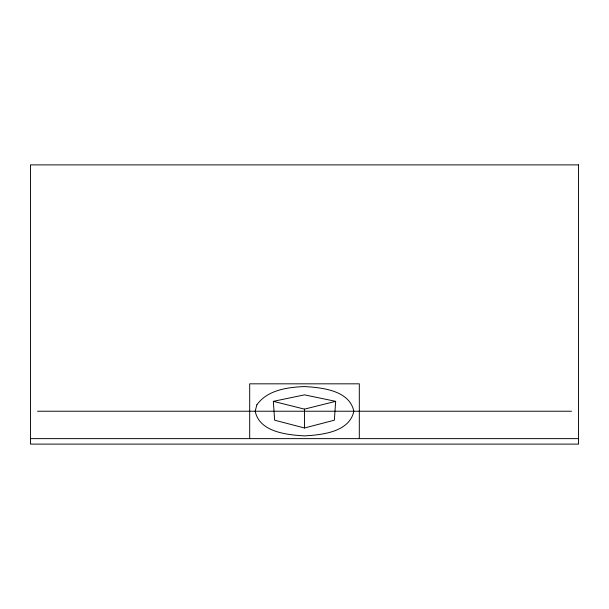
<?xml version="1.0" encoding="UTF-8"?>
<svg xmlns="http://www.w3.org/2000/svg" width="609" height="609" viewBox="0 0 609 609"><rect width="100%" height="100%" fill="white"/><g stroke="black" fill="none" stroke-linecap="round" stroke-linejoin="round"><path stroke-width="0.91" d="M335.666 401.339L334.349 420.202L304.5 427.99L274.651 420.202L273.334 401.339L304.5 394.86L335.666 401.339L304.5 409.134L273.334 401.339M37.514 411.227L571.486 411.227M30.45 438.632L578.55 438.632M359.31 438.632L359.31 383.822L249.69 383.822L249.69 438.632M304.5 409.134L304.5 427.99M256.853 404.84L255.171 411.227C259.548 432.162 287.014 434.841 304.5 435.892C321.986 434.841 349.452 432.162 353.829 411.227C349.452 390.293 321.986 387.613 304.5 386.563C287.547 387.271 267.42 389.935 256.853 404.84M578.55 164.887L30.45 164.887L30.45 444.113L578.55 444.113L578.55 164.887"/></g></svg>
